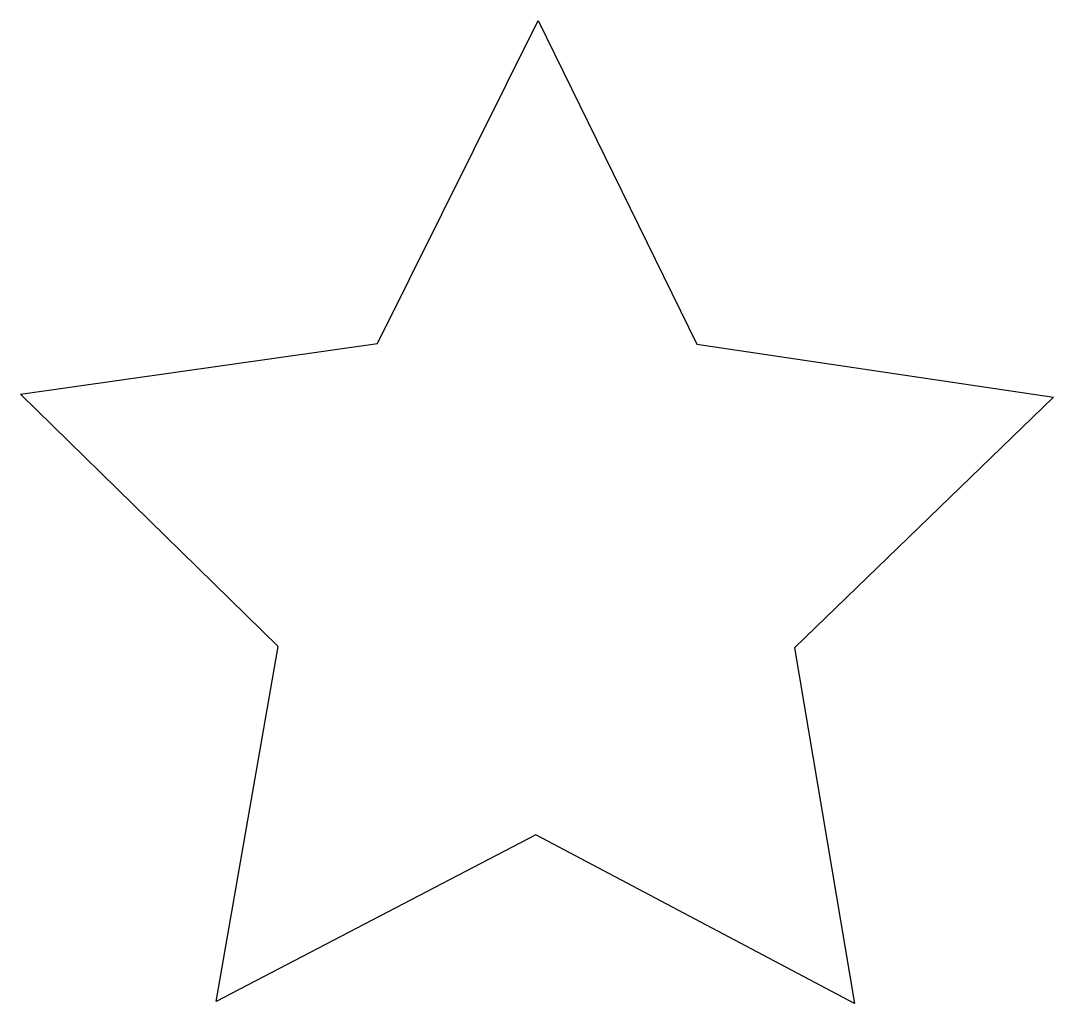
# Model space of a CAD drawing. Extents: x -19.5 to 19.7, y -17 to 20.3.
import ezdxf

# ---------------------------------------------------------------- set-up
doc = ezdxf.new("R2010")
doc.units = 0

msp = doc.modelspace()

# ---------------------------------------------------------------- linework, layer by layer
at = {"layer": 'Layer 1'}
for p, q in [((-5.961271, 8.013024), (0.126381, 20.262438)), ((0.126381, 20.262438), (6.146157, 7.979526)), ((-19.503228, 6.083503), (-5.961271, 8.013024)), ((6.146157, 7.979526), (19.67723, 5.975102)), ((-9.734531, -3.491475), (-19.503228, 6.083503)), ((19.67723, 5.975102), (9.855699, -3.545674)), ((-12.084143, -16.966896), (-9.734531, -3.491475)), ((9.855699, -3.545674), (12.130712, -17.033891)), ((0.040896, -10.635143), (-12.084143, -16.966896)), ((12.130712, -17.033891), (0.040896, -10.635143))]:
    msp.add_line(p, q, dxfattribs=at)

doc.saveas('drawing.dxf')
